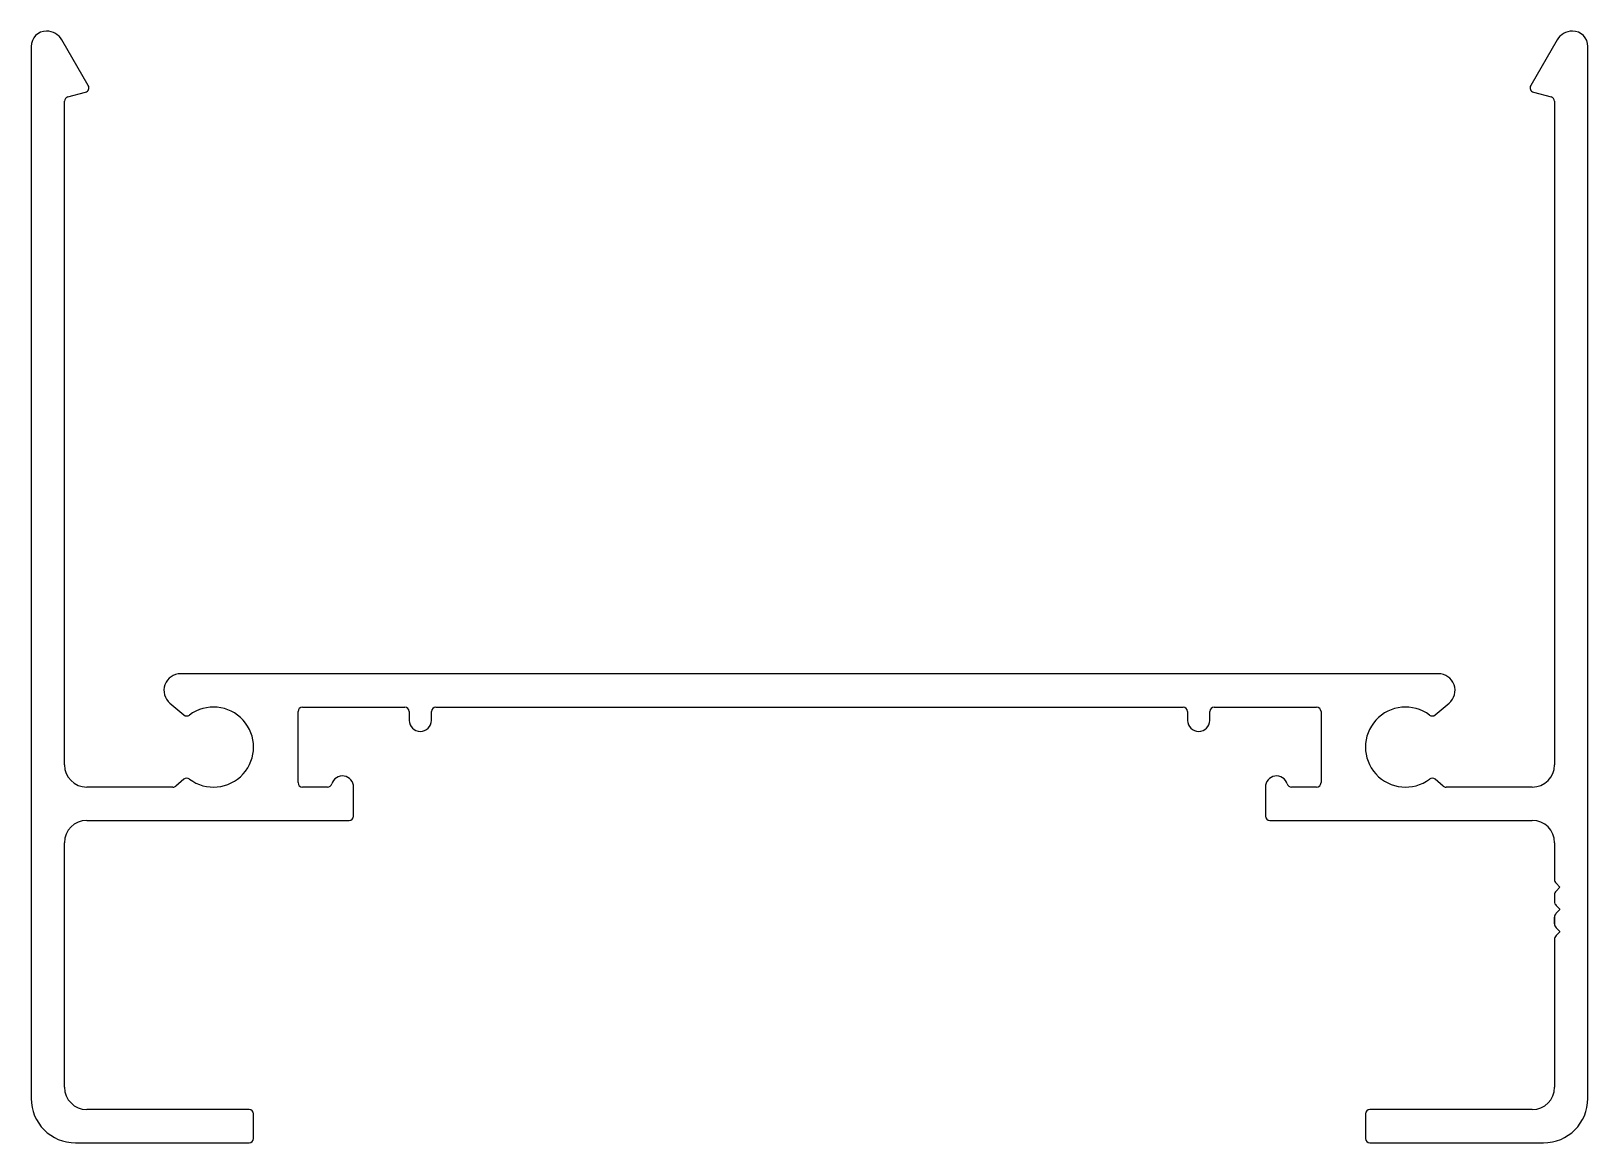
# Model space of a CAD drawing. Extents: x -35 to 35, y 0.6 to 50.6.
import ezdxf

# ---------------------------------------------------------------- set-up
doc = ezdxf.new("R2010")
doc.units = 0
doc.layers.get('0').update_dxf_attribs({"linetype": 'CONTINUOUS'})

msp = doc.modelspace()

# ---------------------------------------------------------------- linework, layer by layer
at = {"color": 7}
for p, q in [((-34.262, 50.63), (-34.269, 50.63)), ((34.351, 50.63), (34.343, 50.63)), ((-34.959, 49.94), (-34.959, 2.63)), ((-32.39, 48.177), (-33.578, 50.235)), ((33.659, 50.235), (32.471, 48.177)), ((35.041, 2.63), (35.041, 49.94)), ((-33.311, 47.669), (-32.511, 47.884)), ((32.592, 47.884), (33.392, 47.669)), ((-33.459, 17.63), (-33.459, 47.476)), ((33.541, 47.476), (33.541, 17.63)), ((-24.959, 21.73), (-28.236, 21.73)), ((25.041, 21.73), (-24.959, 21.73)), ((28.317, 21.73), (25.041, 21.73)), ((-28.718, 20.405), (-28.088, 19.876)), ((28.169, 19.876), (28.799, 20.405)), ((-22.959, 16.83), (-22.959, 20.03)), ((-22.759, 20.23), (-18.159, 20.23)), ((-17.959, 20.03), (-17.959, 19.63)), ((-16.959, 19.63), (-16.959, 20.03)), ((-16.759, 20.23), (16.841, 20.23)), ((17.041, 20.03), (17.041, 19.63)), ((18.041, 19.63), (18.041, 20.03)), ((18.241, 20.23), (22.841, 20.23)), ((23.041, 20.03), (23.041, 16.83)), ((-28.088, 16.983), (-28.453, 16.676)), ((28.534, 16.676), (28.169, 16.983)), ((-28.582, 16.63), (-32.459, 16.63)), ((-21.63, 16.63), (-22.759, 16.63)), ((-20.459, 15.33), (-20.459, 16.63)), ((20.541, 16.63), (20.541, 15.33)), ((22.841, 16.63), (21.711, 16.63)), ((32.541, 16.63), (28.663, 16.63)), ((-32.459, 15.13), (-20.659, 15.13)), ((20.741, 15.13), (32.541, 15.13)), ((-33.459, 3.13), (-33.459, 14.13)), ((33.541, 14.13), (33.541, 12.483)), ((33.541, 12.483), (33.541, 12.483)), ((33.614, 12.306), (33.785, 12.135)), ((33.785, 12.124), (33.614, 11.953)), ((33.541, 11.776), (33.541, 11.483)), ((33.614, 11.306), (33.785, 11.135)), ((33.541, 10.776), (33.541, 10.483)), ((33.541, 10.483), (33.541, 10.776)), ((33.541, 10.776), (33.541, 10.483)), ((33.541, 10.483), (33.541, 10.776)), ((33.541, 10.776), (33.541, 10.483)), ((33.785, 11.124), (33.614, 10.953)), ((33.614, 10.306), (33.785, 10.135)), ((33.785, 10.124), (33.614, 9.953)), ((33.541, 9.776), (33.541, 9.776)), ((33.541, 9.776), (33.541, 9.776)), ((33.541, 9.776), (33.541, 3.13)), ((-25.159, 2.13), (-32.459, 2.13)), ((32.541, 2.13), (25.241, 2.13)), ((-24.959, 0.83), (-24.959, 1.93)), ((25.041, 1.93), (25.041, 0.83)), ((-32.959, 0.63), (-25.159, 0.63)), ((25.241, 0.63), (33.041, 0.63))]:
    msp.add_line(p, q, dxfattribs=at)
for centre, radius, start, end in [((-34.269, 49.94), 0.69, 90, 180), ((-34.262, 49.84), 0.79, 30, 90), ((34.343, 49.84), 0.79, 90, 150), ((34.351, 49.94), 0.69, 0, 90), ((-33.259, 47.476), 0.2, 105, 180), ((-32.563, 48.077), 0.2, 285, 30), ((32.644, 48.077), 0.2, 150, 255), ((33.341, 47.476), 0.2, 360, 75), ((-28.236, 20.98), 0.75, 90, 230), ((28.317, 20.98), 0.75, 310, 90), ((-27.959, 20.03), 0.2, 230, 306.5625), ((-26.759, 18.43), 1.8, 233.16437, 126.90392), ((-22.759, 20.03), 0.2, 90, 180), ((-18.159, 20.03), 0.2, 0, 90), ((-17.459, 19.63), 0.5, 180, 0), ((-16.759, 20.03), 0.2, 90, 180), ((16.841, 20.03), 0.2, 0, 90), ((17.541, 19.63), 0.5, 180, 0), ((18.241, 20.03), 0.2, 90, 180), ((22.841, 20.03), 0.2, 0, 90), ((26.841, 18.43), 1.8, 53.09608, 306.83563), ((28.041, 20.03), 0.2, 233.4375, 310), ((-32.459, 17.63), 1, 180, 270), ((32.541, 17.63), 1, 270, 0), ((-27.959, 16.83), 0.2, 52.82295, 130), ((-22.759, 16.83), 0.2, 180, 270), ((-20.959, 16.63), 0.5, 360, 163.39845), ((21.041, 16.63), 0.5, 16.60155, 180), ((22.841, 16.83), 0.2, 270, 360), ((28.041, 16.83), 0.2, 50, 127.17705), ((-28.582, 16.83), 0.2, 270, 310), ((-21.63, 16.83), 0.2, 270, 343.39845), ((21.711, 16.83), 0.2, 196.60155, 270), ((28.663, 16.83), 0.2, 230, 270), ((-32.459, 14.13), 1, 90, 180), ((-20.659, 15.33), 0.2, 270, 360), ((20.741, 15.33), 0.2, 180, 270), ((32.541, 14.13), 1, 0, 90), ((33.791, 12.483), 0.25, 180, 225), ((33.791, 11.776), 0.25, 135, 180), ((33.779, 12.129), 0.008, 315, 45), ((33.791, 11.483), 0.25, 180, 225), ((33.791, 10.776), 0.25, 135, 180), ((33.779, 11.129), 0.008, 315, 45), ((33.791, 10.483), 0.25, 180, 225), ((33.791, 9.776), 0.25, 135, 180), ((33.779, 10.13), 0.008, 315, 45), ((-32.459, 3.13), 1, 180, 270), ((32.541, 3.13), 1, 270, 0), ((-32.959, 2.63), 2, 180, 270), ((-25.159, 1.93), 0.2, 360, 90), ((25.241, 1.93), 0.2, 90, 180), ((33.041, 2.63), 2, 270, 0), ((-25.159, 0.83), 0.2, 270, 0), ((25.241, 0.83), 0.2, 180, 270)]:
    msp.add_arc(centre, radius, start, end, dxfattribs=at)

doc.saveas('drawing.dxf')
